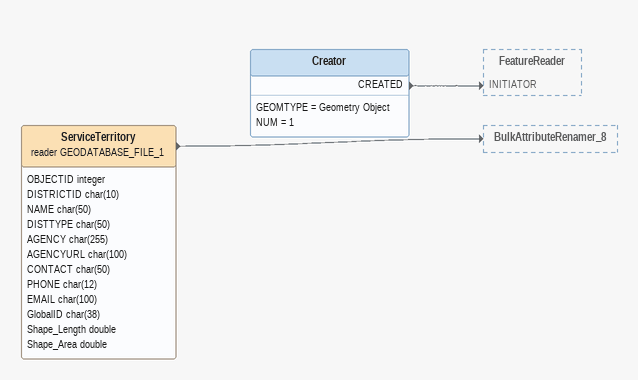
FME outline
ServiceTerritory (reader GEODATABASE_FILE_1)
    attributes: OBJECTID integer, DISTRICTID char(10), NAME char(50), DISTTYPE char(50), AGENCY char(255), AGENCYURL char(100), CONTACT char(50), PHONE char(12), EMAIL char(100), GlobalID char(38), Shape_Length double, Shape_Area double
    -> BulkAttributeRenamer_8
Creator
    GEOMTYPE = Geometry Object
    NUM = 1
    CREATED -> FeatureReader [INITIATOR]
